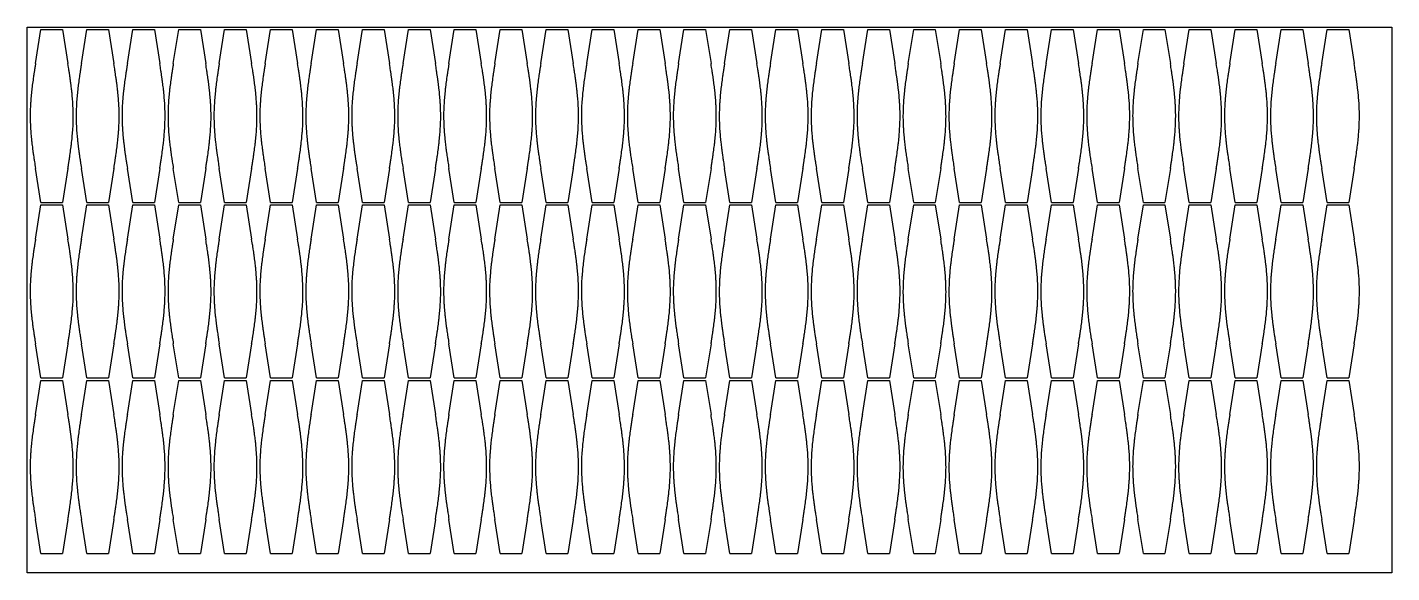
# Model space of a CAD drawing. Header units: millimetres. Extents: x 328 to 3328, y 1560 to 2760.
import ezdxf

# ---------------------------------------------------------------- set-up
doc = ezdxf.new("R2010")
doc.units = ezdxf.units.MM

# ---------------------------------------------------------------- blocks, each defined once
blk = doc.blocks.new('*U3')
at = {"color": 7, "linetype": 'Continuous', "lineweight": 25}
for p, q in [((-35.6, 115.3), (-23.8, 190.3)), ((-23.8, 190.3), (23.8, 190.3)), ((23.8, 190.3), (35.6, 115.3)), ((-23.8, -190.3), (-35.6, -115.3)), ((35.6, -115.3), (23.8, -190.3)), ((-23.8, -190.3), (23.8, -190.3))]:
    blk.add_line(p, q, dxfattribs=at)
for points in [[(-35.6, 115.3), (-36.1, 112.1), (-36.6, 109.4), (-37.1, 105.8), (-37.3, 104.7), (-37.5, 103.2), (-37.6, 102.7), (-37.7, 102), (-37.8, 101.8), (-37.8, 101.5), (-37.8, 101.4), (-37.9, 101.2), (-37.9, 101.2), (-37.9, 101.1), (-37.9, 101.1), (-37.9, 101.1), (-37.9, 101), (-37.9, 101), (-37.9, 101), (-37.9, 101), (-37.9, 101), (-38.3, 98.3), (-38.7, 95.8), (-39.2, 92.2), (-39.4, 91.1), (-39.7, 89.4), (-39.7, 88.8), (-39.9, 88), (-39.9, 87.7), (-40, 87.3), (-40, 87.2), (-40, 87), (-40, 86.9), (-40, 86.8), (-40, 86.8), (-40.1, 86.7), (-40.1, 86.7), (-40.1, 86.7), (-40.1, 86.7), (-40.8, 81.4), (-41.5, 76.4), (-42.5, 69.2), (-42.8, 66.8), (-43.2, 63.4), (-43.3, 62.3), (-43.5, 60.6), (-43.6, 60.1), (-43.7, 59.2), (-43.7, 59), (-43.8, 58.6), (-43.8, 58.4), (-43.8, 58.2), (-43.8, 58.2), (-43.8, 58.1), (-43.8, 58), (-43.8, 58), (-43.8, 57.9), (-44.4, 52.9), (-44.9, 47.9), (-45.5, 40.7), (-45.7, 38.3), (-46, 34.8), (-46.1, 33.6), (-46.2, 31.9), (-46.2, 31.3), (-46.3, 30.4), (-46.3, 30.1), (-46.3, 29.7), (-46.3, 29.6), (-46.3, 29.4), (-46.4, 29.3), (-46.4, 29.1), (-46.4, 29.1), (-47, 19.2), (-47.3, 9.5), (-47.3, -4.8), (-47.2, -9.6), (-47, -16.8), (-46.9, -19.2), (-46.7, -22.9), (-46.6, -24.1), (-46.5, -25.9), (-46.5, -26.5), (-46.5, -27.5), (-46.4, -27.8), (-46.4, -28.2), (-46.4, -28.4), (-46.4, -28.6), (-46.4, -28.7), (-46.4, -28.8), (-46.4, -28.9), (-46.1, -33.6), (-45.7, -38.3), (-45.1, -45.5), (-44.9, -48), (-44.5, -51.7), (-44.4, -52.9), (-44.2, -54.8), (-44.1, -55.4), (-44, -56.3), (-44, -56.6), (-43.9, -57.1), (-43.9, -57.3), (-43.9, -57.5), (-43.9, -57.6), (-43.9, -57.7), (-43.9, -57.7), (-43.8, -57.8), (-43.8, -57.9), (-43.3, -62.2), (-42.8, -66.8), (-41.8, -74), (-41.5, -76.4), (-41, -80.2), (-40.8, -81.5), (-40.5, -83.4), (-40.4, -84), (-40.3, -85), (-40.3, -85.3), (-40.2, -85.8), (-40.2, -86), (-40.1, -86.2), (-40.1, -86.3), (-40.1, -86.4), (-40.1, -86.5), (-40.1, -86.5), (-40.1, -86.6), (-40.1, -86.6), (-40.1, -86.6), (-39.8, -88.8), (-39.4, -91), (-38.9, -94.6), (-38.7, -95.9), (-38.4, -97.7), (-38.3, -98.4), (-38.1, -99.3), (-38.1, -99.7), (-38, -100.2), (-38, -100.3), (-38, -100.6), (-37.9, -100.7), (-37.9, -100.8), (-37.9, -100.8), (-37.9, -100.9), (-37.9, -100.9), (-37.9, -100.9), (-37.9, -100.9), (-37.9, -101), (-37.9, -101), (-37.4, -104.2), (-36.6, -109), (-35.6, -115.3)], [(35.6, -115.3), (36.1, -112.1), (36.6, -109.4), (37.1, -105.8), (37.3, -104.7), (37.5, -103.2), (37.6, -102.7), (37.7, -102), (37.8, -101.8), (37.8, -101.5), (37.8, -101.4), (37.9, -101.2), (37.9, -101.2), (37.9, -101.1), (37.9, -101.1), (37.9, -101.1), (37.9, -101), (37.9, -101), (37.9, -101), (37.9, -101), (37.9, -101), (38.3, -98.3), (38.7, -95.8), (39.2, -92.2), (39.4, -91.1), (39.7, -89.4), (39.7, -88.8), (39.9, -88), (39.9, -87.7), (40, -87.3), (40, -87.2), (40, -87), (40, -86.9), (40, -86.8), (40, -86.8), (40.1, -86.7), (40.1, -86.7), (40.1, -86.7), (40.1, -86.7), (40.8, -81.4), (41.5, -76.4), (42.5, -69.2), (42.8, -66.8), (43.2, -63.4), (43.3, -62.3), (43.5, -60.6), (43.6, -60.1), (43.7, -59.2), (43.7, -59), (43.8, -58.6), (43.8, -58.4), (43.8, -58.2), (43.8, -58.2), (43.8, -58.1), (43.8, -58), (43.8, -58), (43.8, -57.9), (44.4, -52.9), (44.9, -47.9), (45.5, -40.7), (45.7, -38.3), (46, -34.8), (46.1, -33.6), (46.2, -31.9), (46.2, -31.3), (46.3, -30.4), (46.3, -30.1), (46.3, -29.7), (46.3, -29.6), (46.3, -29.3), (46.4, -29.3), (46.4, -29.1), (46.4, -29.1), (47, -19.2), (47.3, -9.5), (47.3, 4.8), (47.2, 9.6), (47, 16.8), (46.9, 19.2), (46.7, 22.9), (46.6, 24.1), (46.5, 25.9), (46.5, 26.5), (46.5, 27.5), (46.4, 27.8), (46.4, 28.2), (46.4, 28.4), (46.4, 28.6), (46.4, 28.7), (46.4, 28.8), (46.4, 28.9), (46.1, 33.6), (45.7, 38.3), (45.1, 45.5), (44.9, 48), (44.5, 51.7), (44.4, 52.9), (44.2, 54.8), (44.1, 55.4), (44, 56.3), (44, 56.6), (43.9, 57.1), (43.9, 57.3), (43.9, 57.5), (43.9, 57.6), (43.9, 57.7), (43.9, 57.7), (43.8, 57.8), (43.8, 57.9), (43.3, 62.2), (42.8, 66.8), (41.8, 74), (41.5, 76.4), (41, 80.2), (40.8, 81.5), (40.5, 83.4), (40.4, 84), (40.3, 85), (40.3, 85.3), (40.2, 85.8), (40.2, 86), (40.1, 86.2), (40.1, 86.3), (40.1, 86.4), (40.1, 86.5), (40.1, 86.5), (40.1, 86.6), (40.1, 86.6), (40.1, 86.6), (39.8, 88.8), (39.4, 91), (38.9, 94.6), (38.7, 95.9), (38.4, 97.7), (38.3, 98.4), (38.1, 99.4), (38.1, 99.7), (38, 100.2), (38, 100.3), (38, 100.6), (37.9, 100.7), (37.9, 100.8), (37.9, 100.8), (37.9, 100.9), (37.9, 100.9), (37.9, 100.9), (37.9, 101), (37.9, 101), (37.9, 101), (37.4, 104.2), (36.6, 109), (35.6, 115.3)]]:
    blk.add_open_spline(points, degree=3, knots=[0, 0, 0, 0, 0.03125, 0.03125, 0.046875, 0.046875, 0.054688, 0.054688, 0.058594, 0.058594, 0.060547, 0.060547, 0.061523, 0.061523, 0.062012, 0.062012, 0.062256, 0.062256, 0.062378, 0.062378, 0.0625, 0.0625, 0.09375, 0.09375, 0.109375, 0.109375, 0.117188, 0.117188, 0.121094, 0.121094, 0.123047, 0.123047, 0.124023, 0.124023, 0.124512, 0.124512, 0.124756, 0.124756, 0.125, 0.125, 0.1875, 0.1875, 0.21875, 0.21875, 0.234375, 0.234375, 0.242188, 0.242188, 0.246094, 0.246094, 0.248047, 0.248047, 0.249023, 0.249023, 0.249512, 0.249512, 0.25, 0.25, 0.3125, 0.3125, 0.34375, 0.34375, 0.359375, 0.359375, 0.367188, 0.367188, 0.371094, 0.371094, 0.373047, 0.373047, 0.374023, 0.374023, 0.375, 0.375, 0.5, 0.5, 0.5625, 0.5625, 0.59375, 0.59375, 0.609375, 0.609375, 0.617188, 0.617188, 0.621094, 0.621094, 0.623047, 0.623047, 0.624023, 0.624023, 0.625, 0.625, 0.6875, 0.6875, 0.71875, 0.71875, 0.734375, 0.734375, 0.742188, 0.742188, 0.746094, 0.746094, 0.748047, 0.748047, 0.749023, 0.749023, 0.749512, 0.749512, 0.75, 0.75, 0.8125, 0.8125, 0.84375, 0.84375, 0.859375, 0.859375, 0.867188, 0.867188, 0.871094, 0.871094, 0.873047, 0.873047, 0.874023, 0.874023, 0.874512, 0.874512, 0.874756, 0.874756, 0.875, 0.875, 0.90625, 0.90625, 0.921875, 0.921875, 0.929688, 0.929688, 0.933594, 0.933594, 0.935547, 0.935547, 0.936523, 0.936523, 0.937012, 0.937012, 0.937256, 0.937256, 0.937378, 0.937378, 0.9375, 0.9375, 1, 1, 1, 1], dxfattribs=at)
blk = doc.blocks.new('*U4')
at = {"color": 0, "linetype": 'ByBlock', "lineweight": -2, "transparency": 16777216}
for p in [(0, 0), (101, 0), (202, 0), (303, 0), (404, 0), (505, 0), (606, 0), (707, 0), (808, 0), (909, 0), (1010, 0), (1111, 0), (1212, 0), (1313, 0), (1414, 0), (1515, 0), (1616, 0), (1717, 0), (1818, 0), (1919, 0), (2020, 0), (2121, 0), (2222, 0), (2323, 0), (2424, 0), (2525, 0), (2626, 0), (2727, 0), (2828, 0), (0, -386), (101, -386), (202, -386), (303, -386), (404, -386), (505, -386), (606, -386), (707, -386), (808, -386), (909, -386), (1010, -386), (1111, -386), (1212, -386), (1313, -386), (1414, -386), (1515, -386), (1616, -386), (1717, -386), (1818, -386), (1919, -386), (2020, -386), (2121, -386), (2222, -386), (2323, -386), (2424, -386), (2525, -386), (2626, -386), (2727, -386), (2828, -386), (0, -772), (101, -772), (202, -772), (303, -772), (404, -772), (505, -772), (606, -772), (707, -772), (808, -772), (909, -772), (1010, -772), (1111, -772), (1212, -772), (1313, -772), (1414, -772), (1515, -772), (1616, -772), (1717, -772), (1818, -772), (1919, -772), (2020, -772), (2121, -772), (2222, -772), (2323, -772), (2424, -772), (2525, -772), (2626, -772), (2727, -772), (2828, -772)]:
    blk.add_blockref('*U3', p, dxfattribs=at)

msp = doc.modelspace()

# ---------------------------------------------------------------- linework, layer by layer
for points in [[(2327.7, 1560.2), (327.7, 1560.2), (327.7, 2760.2), (2327.7, 2760.2)], [(2327.7, 2760.2), (3327.7, 2760.2), (3327.7, 1560.2), (2327.7, 1560.2)]]:
    msp.add_lwpolyline(points)

# ---------------------------------------------------------------- block references
msp.add_blockref('*U4', (381.4, 2564.9))

doc.saveas('drawing.dxf')
